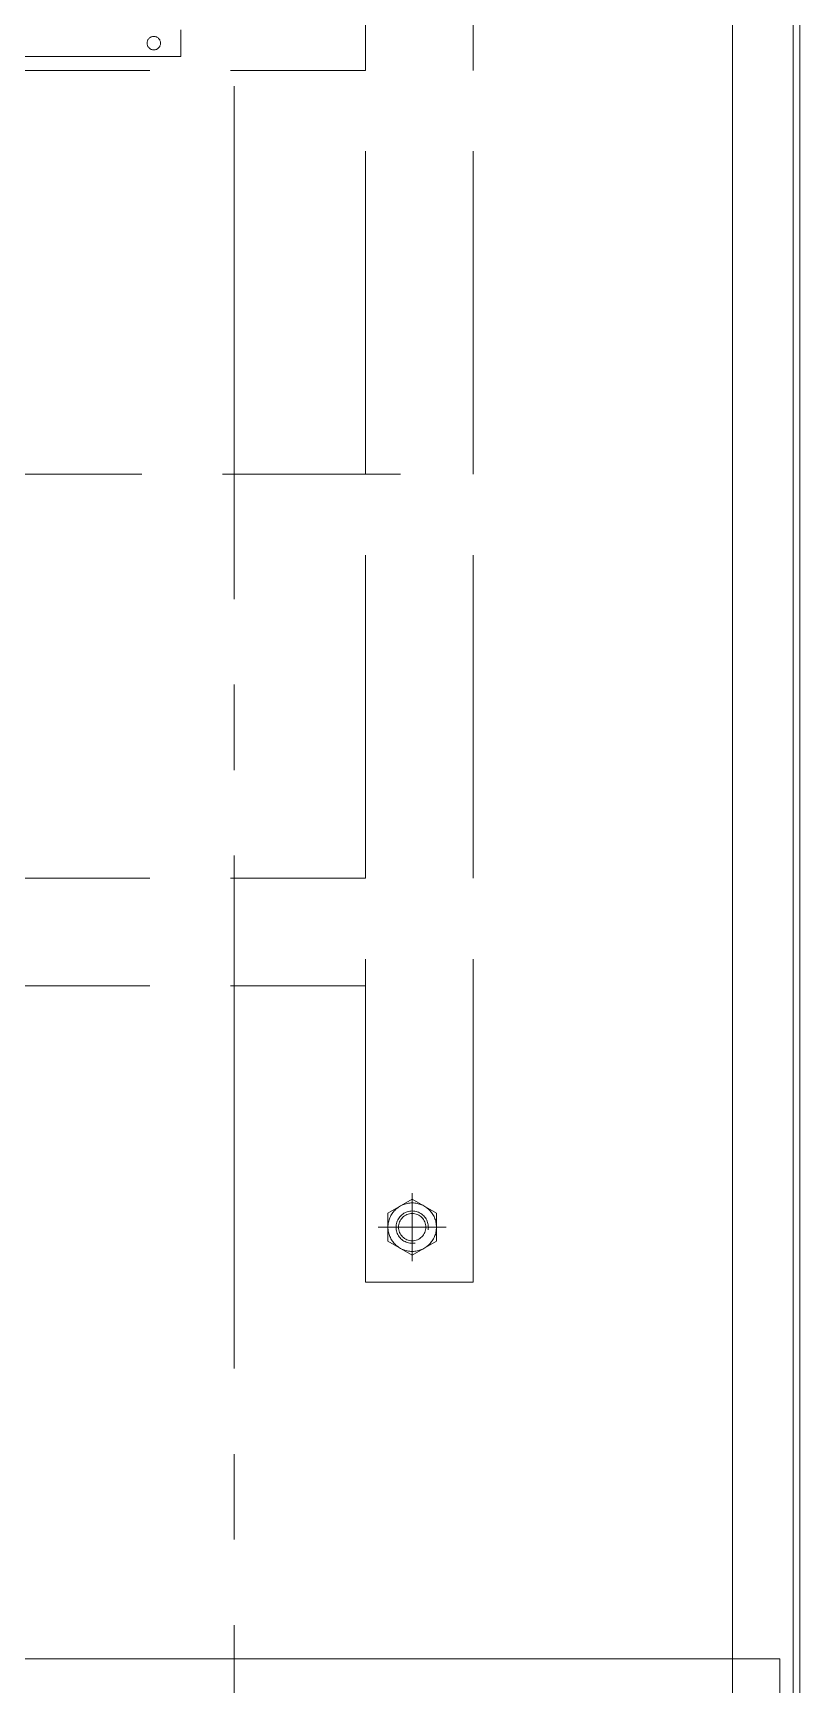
# Model space of a CAD drawing. Header units: millimetres. Extents: x 163705 to 1616509, y 81827 to 302547.
# Drawn here: x 596161 to 596446, y 146157 to 146770 of the extents above; entities that cross this region are included whole.
import ezdxf

# ---------------------------------------------------------------- set-up
doc = ezdxf.new("R2010")
doc.units = ezdxf.units.MM
doc.header["$LTSCALE"] = 10
doc.linetypes.add('ACAD_ISO02W100', pattern=[15, 12, -3])
doc.linetypes.add('CENTER2', pattern=[28.575, 19.05, -3.175, 3.175, -3.175])
for name, color, linetype, lineweight in [('1-中心线', 1, 'CENTER2', 0), ('1-虚线', 8, 'ACAD_ISO02W100', 0), ('1-设备轮廓', 2, 'Continuous', 18)]:
    doc.layers.add(name, color=color, linetype=linetype, lineweight=lineweight)

# ---------------------------------------------------------------- blocks, each defined once
blk = doc.blocks.new('*X26')
for p, q in [((-5.2, 9), (-10.39, 0)), ((5.2, 9), (-5.2, 9)), ((10.39, 0), (5.2, 9)), ((-10.39, 0), (-5.2, -9)), ((5.2, -9), (10.39, 0)), ((-5.2, -9), (5.2, -9))]:
    blk.add_line(p, q)
for radius in [9, 5.05]:
    blk.add_circle((0, 0), radius)
blk.add_arc((0, 0), 6, 260, 190)
at = {"layer": '1-中心线'}
for p, q in [((0, -12.64), (0, 12.64)), ((-12.64, 0), (12.64, 0))]:
    blk.add_line(p, q, dxfattribs=at)
blk = doc.blocks.new('A$C3984b98f')
for p, q in [((256.14, 442.81), (256.14, -157.19)), ((256.14, 442.81), (296.14, 442.81)), ((256.14, 442.81), (276.14, 442.81)), ((256.14, 442.81), (296.14, 442.81)), ((296.14, 442.81), (296.14, -157.19)), ((-243.86, 332.81), (256.14, 332.81)), ((-243.86, 292.81), (256.14, 292.81)), ((-246.86, 142.81), (269.14, 142.81)), ((-243.86, -7.19), (256.14, -7.19)), ((187.6, -12.3), (-12.4, -12.3)), ((187.6, -22.3), (187.6, -12.3))]:
    blk.add_line(p, q)
blk.add_circle((177.6, -17.3), 2.5)
at = {"xscale": -1, "rotation": 89.99999999999999}
blk.add_blockref('*X26', (273.52, 422.38), dxfattribs=at)
blk = doc.blocks.new('A$Ce0621208')
for p, q in [((824.79, 402.55), (824.79, 807.55)), ((-954.06, 420.05), (1649.79, 420.05)), ((864.79, 402.55), (824.79, 402.55)), ((1899.79, 397.55), (-1114.06, 397.55)), ((1899.79, 395.05), (-1114.06, 395.05))]:
    blk.add_line(p, q)
at = {"layer": '1-中心线'}
blk.add_line((-1187.96, 605.05), (1951.97, 605.05), dxfattribs=at)
blk = doc.blocks.new('G$C126DDED6')
at = {"rotation": 90}
blk.add_blockref('A$Ce0621208', (1640.05, 2164.12), dxfattribs=at)
at = {"layer": '1-虚线'}
blk.add_blockref('A$C3984b98f', (827.56, 2406.26), dxfattribs=at)

msp = doc.modelspace()

# ---------------------------------------------------------------- block references
at = {"layer": '1-设备轮廓', "xscale": -1, "rotation": 180}
msp.add_blockref('G$C126DDED6', (595200.592, 149155.24), dxfattribs=at)

doc.saveas('drawing.dxf')
